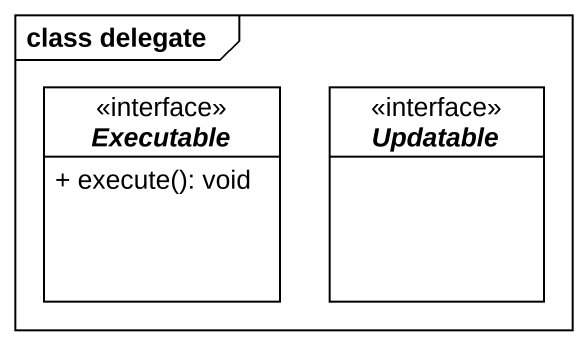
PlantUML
@startuml
mainframe class delegate
hide circle
hide empty members
skinparam classAttributeIconSize 0
interface Executable <<interface>> {
  + execute(): void
}
interface Updatable <<interface>>
@enduml
